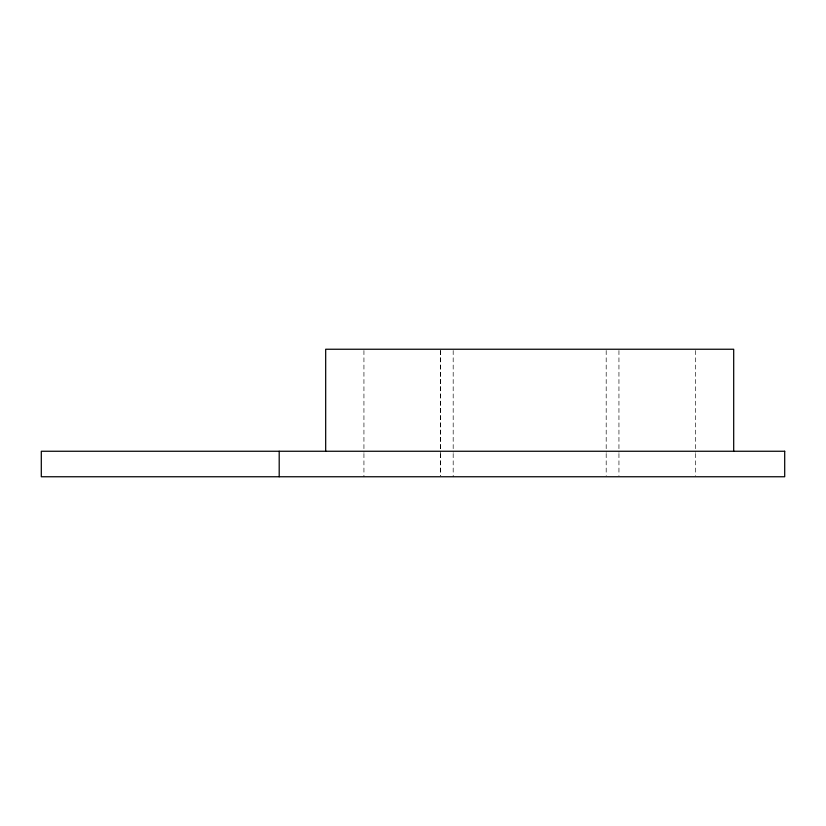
<?xml version="1.0" encoding="UTF-8"?>
<svg xmlns="http://www.w3.org/2000/svg" width="826" height="826" viewBox="0 0 826 826"><rect width="100%" height="100%" fill="white"/><g stroke="black" fill="none" stroke-linecap="round" stroke-linejoin="round"><path stroke-width="0.62" stroke-dasharray="4.13 3.1" d="M695.451 350.534L695.451 452.287M695.451 453.567L695.451 475.466M618.942 350.534L618.942 452.287M618.942 453.567L618.942 475.466M606.191 350.534L606.191 452.287M606.191 453.567L606.191 475.466M453.185 350.534L453.185 452.287M453.185 453.567L453.185 476.757M440.516 350.534L440.516 452.287M440.516 453.567L440.516 475.466M440.372 350.534L440.372 452.287M440.372 453.567L440.372 475.466M363.936 350.534L363.936 452.287M363.936 453.567L363.936 476.757"/><path stroke-width="1.24" d="M733.694 451.254L733.694 349.243L325.681 349.243L325.681 451.254M279.198 451.254L279.198 476.757M784.7 451.254L41.3 451.254L41.3 476.757L784.7 476.757L784.7 451.254"/></g></svg>
